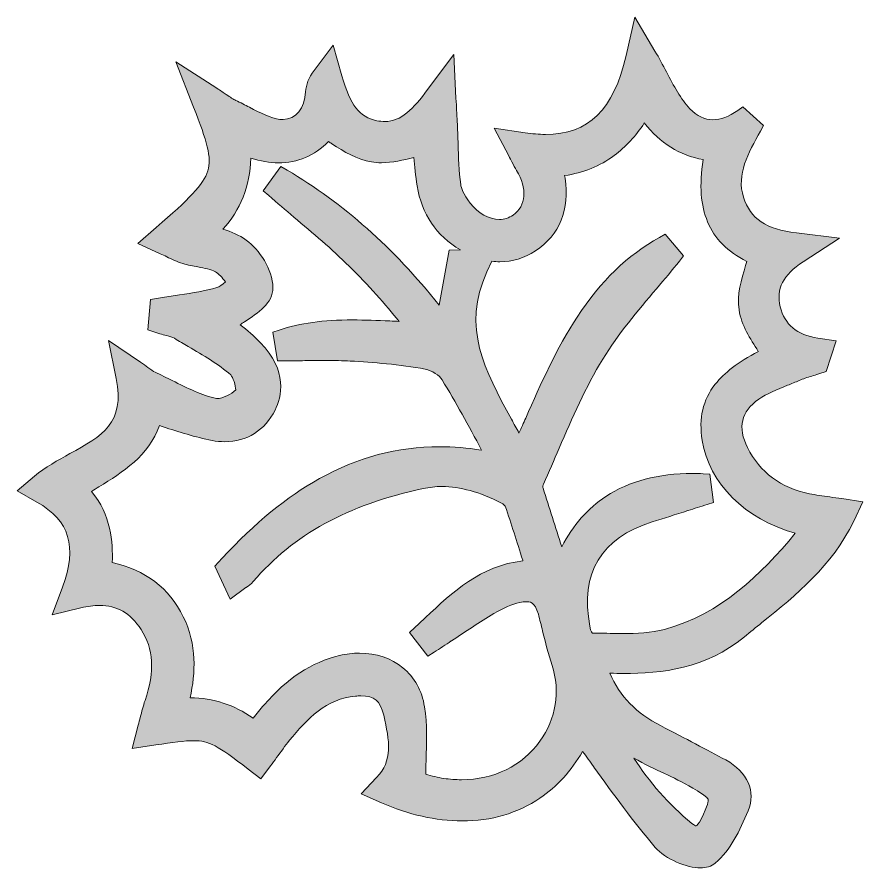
# Model space of a CAD drawing. Header units: inches. Extents: x 792 to 7891, y -1159 to 2748.
# Drawn here: x 3763 to 4837, y -1140 to -60 of the extents above; entities that cross this region are included whole.
import ezdxf

# ---------------------------------------------------------------- set-up
doc = ezdxf.new("R2010")
doc.units = ezdxf.units.IN
doc.header["$MEASUREMENT"] = 0
doc.layers.add('Layer 1', color=7, linetype='Continuous')

# ---------------------------------------------------------------- blocks, each defined once
blk = doc.blocks.new('block 7')
at = {"layer": 'Layer 1', "lineweight": 0}
for points, knots in [([(4809.8, -671.3), (4804.4, -670.5), (4799.5, -669.8), (4794.6, -669.1), (4785.1, -667.8), (4776.8, -666.7), (4768.8, -665), (4732.4, -657.7), (4705.9, -638), (4690.1, -606.5), (4677.2, -580.8), (4681.9, -560.7), (4704.4, -545.1), (4714.8, -537.9), (4727.5, -532.8), (4741, -527.3), (4745.8, -525.4), (4750.9, -523.3), (4755.8, -521.2), (4760.6, -519.1), (4766, -517.5), (4771.7, -515.7), (4774.5, -514.9), (4777.4, -514), (4780.4, -513), (4780.4, -513), (4790, -509.9), (4790, -509.9), (4790, -509.9), (4802.7, -471.1), (4802.7, -471.1), (4802.7, -471.1), (4779.5, -467.5), (4779.5, -467.5), (4752.4, -463.2), (4737.3, -450.5), (4731.7, -427.6), (4726.2, -404.9), (4735.2, -387.3), (4760.8, -370.6), (4760.8, -370.6), (4806.8, -340.5), (4806.8, -340.5), (4806.8, -340.5), (4752.2, -334), (4752.2, -334), (4713.8, -329.5), (4693.7, -315.9), (4685, -288.6), (4675.8, -259.5), (4690.8, -232.9), (4706.6, -204.6), (4706.6, -204.6), (4710.5, -197.7), (4710.5, -197.7), (4710.5, -197.7), (4684.2, -173.9), (4684.2, -173.9), (4684.2, -173.9), (4677.7, -178.5), (4677.7, -178.5), (4666.6, -186.2), (4656.1, -190.2), (4646.2, -190.2), (4635.5, -190.2), (4625.9, -185.6), (4616.9, -176.2), (4605.3, -163.9), (4596.5, -147.2), (4587.2, -129.5), (4582.6, -120.8), (4577.9, -111.9), (4572.6, -103), (4572.6, -103), (4547.1, -59.8), (4547.1, -59.8), (4547.1, -59.8), (4535.9, -108.7), (4535.9, -108.7), (4520.1, -177.9), (4488.5, -208.8), (4433.5, -208.8), (4425.4, -208.8), (4416.8, -208.1), (4407.7, -206.8), (4407.7, -206.8), (4368.6, -200.9), (4368.6, -200.9), (4368.6, -200.9), (4387, -235.9), (4387, -235.9), (4388.6, -238.9), (4389.9, -241.4), (4391.1, -243.7), (4393.3, -248), (4394.9, -251.2), (4396.9, -254.5), (4410.9, -277.9), (4409.3, -299.2), (4392.5, -311.3), (4387.5, -314.9), (4381.5, -316.8), (4375.1, -316.8), (4361.9, -316.8), (4348.1, -309), (4338.2, -296), (4329.1, -284.2), (4326.5, -276.7), (4326, -272.6), (4323.7, -255.7), (4323.2, -237.9), (4322.7, -220.6), (4322.5, -213.1), (4322.3, -205.3), (4321.9, -197.6), (4321.6, -191.8), (4321.3, -186.1), (4320.9, -178.3), (4320.6, -173.9), (4320.4, -168.9), (4320, -162.8), (4320, -162.8), (4317.1, -107.2), (4317.1, -107.2), (4317.1, -107.2), (4284, -152), (4284, -152), (4266, -176.3), (4250, -192.5), (4229.9, -192.5), (4226.6, -192.5), (4223.2, -192.1), (4219.5, -191.4), (4197.2, -186.6), (4186, -172.2), (4175.3, -134.3), (4175.3, -134.3), (4164.3, -95.5), (4164.3, -95.5), (4164.3, -95.5), (4140, -127.8), (4140, -127.8), (4133.1, -137.1), (4129.6, -145.6), (4129.2, -154.6), (4128.3, -175.7), (4116.8, -189.9), (4100.5, -189.9), (4099.3, -189.9), (4097.9, -189.8), (4096.6, -189.7), (4084.6, -188.2), (4071.7, -181.5), (4058.1, -174.4), (4052.4, -171.5), (4046.5, -168.4), (4040.5, -165.7), (4037.3, -164.2), (4033.5, -161.7), (4028.4, -158.2), (4025, -155.9), (4021.2, -153.3), (4016.5, -150.2), (4016.5, -150.2), (3964.5, -116.8), (3964.5, -116.8), (3964.5, -116.8), (3987, -174.3), (3987, -174.3), (4004, -217.5), (4010.2, -238.3), (4005.1, -255.1), (3999.8, -272.6), (3980.6, -291.4), (3939.6, -326.9), (3939.6, -326.9), (3916, -347.4), (3916, -347.4), (3916, -347.4), (3944.4, -360.3), (3944.4, -360.3), (3947.3, -361.5), (3950.1, -362.9), (3952.8, -364.2), (3959.2, -367.4), (3965.8, -370.6), (3973.3, -372.8), (3979.8, -374.8), (3986.3, -376), (3992.5, -377.1), (4001.1, -378.7), (4009.2, -380.2), (4014.6, -383.3), (4018.9, -385.7), (4023.1, -390.6), (4027.6, -396.1), (4023.5, -399.5), (4019.6, -402.4), (4016.4, -403.3), (4001.6, -407.8), (3985.8, -410), (3969.1, -412.5), (3962.1, -413.5), (3954.8, -414.5), (3947.5, -415.8), (3947.5, -415.8), (3932.3, -418.4), (3932.3, -418.4), (3932.3, -418.4), (3928.9, -456.9), (3928.9, -456.9), (3928.9, -456.9), (3944, -461.9), (3944, -461.9), (3946.9, -462.8), (3949.7, -463.6), (3952.5, -464.3), (3956.4, -465.4), (3960.5, -466.4), (3962.7, -467.7), (3968.5, -471.3), (3974.4, -474.7), (3980.2, -478.1), (3999.1, -489.1), (4018.7, -500.5), (4034.2, -514.3), (4036.9, -516.8), (4040.4, -528), (4040.5, -533.1), (4035.1, -538.6), (4023.5, -544.3), (4016.9, -544.3), (4016.5, -544.3), (4016.2, -544.3), (4016.2, -544.3), (3997.5, -540.1), (3979.2, -531), (3959.8, -521.3), (3952.8, -517.8), (3945.5, -514.2), (3938.1, -510.8), (3935.7, -509.7), (3932.7, -507.5), (3928.7, -504.6), (3926.1, -502.6), (3923.1, -500.5), (3919.5, -498.1), (3919.5, -498.1), (3878.9, -470.5), (3878.9, -470.5), (3878.9, -470.5), (3888.7, -518.6), (3888.7, -518.6), (3900.3, -575.5), (3870.8, -591.7), (3830, -614.1), (3814.6, -622.6), (3798.7, -631.3), (3784.9, -642.9), (3784.9, -642.9), (3762.9, -661.5), (3762.9, -661.5), (3762.9, -661.5), (3788, -675.7), (3788, -675.7), (3829.7, -699.1), (3839.7, -732.3), (3820.6, -783.5), (3820.6, -783.5), (3807.5, -818.7), (3807.5, -818.7), (3807.5, -818.7), (3844, -809.9), (3844, -809.9), (3852.5, -807.9), (3860.4, -806.9), (3867.6, -806.9), (3889.9, -806.9), (3906.7, -816.6), (3920.3, -837.3), (3936.4, -861.8), (3938, -890.5), (3925.3, -927.6), (3922.9, -934.7), (3921.2, -941.6), (3919.3, -949), (3918.5, -952.2), (3917.7, -955.6), (3916.8, -959), (3916.8, -959), (3908.9, -988.5), (3908.9, -988.5), (3908.9, -988.5), (3939.1, -984), (3939.1, -984), (3960.6, -980.7), (3975.6, -978.6), (3987.1, -978.6), (4007, -978.6), (4016.6, -984.5), (4056.4, -1014.7), (4056.4, -1014.7), (4072.4, -1026.9), (4072.4, -1026.9), (4072.4, -1026.9), (4084.5, -1010.7), (4084.5, -1010.7), (4087.2, -1007.2), (4089.8, -1003.6), (4092.3, -1000), (4097.7, -992.7), (4103.2, -985.1), (4108.9, -978.1), (4130.9, -951.3), (4155.5, -924.9), (4192.6, -922), (4194.9, -921.8), (4197, -921.7), (4199.1, -921.7), (4217.1, -921.7), (4223.9, -927.5), (4228.3, -946.4), (4235.9, -979.2), (4239.8, -1004.1), (4219.3, -1025.3), (4219.3, -1025.3), (4199.5, -1045.9), (4199.5, -1045.9), (4199.5, -1045.9), (4225.5, -1057.5), (4225.5, -1057.5), (4259.3, -1072.5), (4294.7, -1080.5), (4327.8, -1080.5), (4365.1, -1080.5), (4398.3, -1070.7), (4426.6, -1051.5), (4448.2, -1036.9), (4466.4, -1017), (4480.8, -992.2), (4485.6, -998.8), (4490.4, -1005.5), (4495.1, -1012), (4495.1, -1012), (4495.2, -1012.2), (4495.2, -1012.2), (4519.7, -1046.2), (4545, -1081.4), (4572.9, -1114.1), (4585.6, -1129), (4613.7, -1140.2), (4630.2, -1140.2), (4637.8, -1140.2), (4644.2, -1138.1), (4649.1, -1134), (4668.8, -1117.4), (4680.1, -1093.1), (4690.9, -1067.5), (4701.2, -1043.1), (4690.3, -1018.4), (4662.4, -1003.1), (4638.5, -990.1), (4612.2, -976.2), (4579.6, -959.5), (4549.2, -943.9), (4528, -922.1), (4515.3, -893), (4521.5, -893.1), (4527.1, -893.2), (4532.5, -893.2), (4580.7, -893.2), (4636.8, -887.7), (4686.1, -846.7), (4693.4, -840.7), (4701, -834.6), (4708.3, -828.7), (4752, -793.4), (4797.3, -756.9), (4824.9, -699.8), (4824.9, -699.8), (4836.6, -675.3), (4836.6, -675.3), (4836.6, -675.3), (4809.8, -671.3), (4809.8, -671.3)], [0, 0, 0, 0, 1, 1, 1, 2, 2, 2, 3, 3, 3, 4, 4, 4, 5, 5, 5, 6, 6, 6, 7, 7, 7, 8, 8, 8, 9, 9, 9, 10, 10, 10, 11, 11, 11, 12, 12, 12, 13, 13, 13, 14, 14, 14, 15, 15, 15, 16, 16, 16, 17, 17, 17, 18, 18, 18, 19, 19, 19, 20, 20, 20, 21, 21, 21, 22, 22, 22, 23, 23, 23, 24, 24, 24, 25, 25, 25, 26, 26, 26, 27, 27, 27, 28, 28, 28, 29, 29, 29, 30, 30, 30, 31, 31, 31, 32, 32, 32, 33, 33, 33, 34, 34, 34, 35, 35, 35, 36, 36, 36, 37, 37, 37, 38, 38, 38, 39, 39, 39, 40, 40, 40, 41, 41, 41, 42, 42, 42, 43, 43, 43, 44, 44, 44, 45, 45, 45, 46, 46, 46, 47, 47, 47, 48, 48, 48, 49, 49, 49, 50, 50, 50, 51, 51, 51, 52, 52, 52, 53, 53, 53, 54, 54, 54, 55, 55, 55, 56, 56, 56, 57, 57, 57, 58, 58, 58, 59, 59, 59, 60, 60, 60, 61, 61, 61, 62, 62, 62, 63, 63, 63, 64, 64, 64, 65, 65, 65, 66, 66, 66, 67, 67, 67, 68, 68, 68, 69, 69, 69, 70, 70, 70, 71, 71, 71, 72, 72, 72, 73, 73, 73, 74, 74, 74, 75, 75, 75, 76, 76, 76, 77, 77, 77, 78, 78, 78, 79, 79, 79, 80, 80, 80, 81, 81, 81, 82, 82, 82, 83, 83, 83, 84, 84, 84, 85, 85, 85, 86, 86, 86, 87, 87, 87, 88, 88, 88, 89, 89, 89, 90, 90, 90, 91, 91, 91, 92, 92, 92, 93, 93, 93, 94, 94, 94, 95, 95, 95, 96, 96, 96, 97, 97, 97, 98, 98, 98, 99, 99, 99, 100, 100, 100, 101, 101, 101, 102, 102, 102, 103, 103, 103, 104, 104, 104, 105, 105, 105, 106, 106, 106, 107, 107, 107, 108, 108, 108, 109, 109, 109, 110, 110, 110, 111, 111, 111, 112, 112, 112, 113, 113, 113, 114, 114, 114, 115, 115, 115, 116, 116, 116, 117, 117, 117, 118, 118, 118, 119, 119, 119, 120, 120, 120, 121, 121, 121, 122, 122, 122, 123, 123, 123, 124, 124, 124, 125, 125, 125, 126, 126, 126, 127, 127, 127, 128, 128, 128, 128]), ([(4498.8, -842.2), (4497.5, -842.2), (4496.3, -842.2), (4495.1, -842.2), (4495.1, -842.2), (4495, -842.2), (4495, -842.2), (4493.4, -842.2), (4493.1, -842), (4493, -842), (4493, -842), (4491.2, -840.6), (4489.9, -833.3), (4477.5, -765.6), (4504.2, -721), (4569.2, -700.9), (4584, -696.3), (4598.8, -691.5), (4614.5, -686.5), (4614.5, -686.5), (4614.7, -686.4), (4614.7, -686.4), (4622.5, -683.9), (4630.5, -681.4), (4639, -678.6), (4639, -678.6), (4647, -676.1), (4647, -676.1), (4647, -676.1), (4642.2, -640), (4642.2, -640), (4642.2, -640), (4633.8, -639.6), (4633.8, -639.6), (4629.3, -639.4), (4624.8, -639.3), (4620.5, -639.3), (4576.7, -639.3), (4539.7, -649.1), (4510.4, -668.4), (4487.4, -683.6), (4468.7, -705), (4454.4, -732.3), (4446.4, -707.7), (4438.3, -682.7), (4430.6, -658.1), (4430.2, -657), (4430.4, -654), (4431, -652.7), (4437.9, -637.7), (4444.5, -622.3), (4451, -607.4), (4467.6, -569), (4484.8, -529.4), (4506.4, -494.1), (4526, -462), (4550.7, -432.9), (4574.6, -404.7), (4584.9, -392.6), (4594.6, -381.1), (4603.7, -369.7), (4603.7, -369.7), (4608.8, -363.2), (4608.8, -363.2), (4608.8, -363.2), (4585.6, -335.7), (4585.6, -335.7), (4585.6, -335.7), (4578.4, -339.7), (4578.4, -339.7), (4537.7, -362.2), (4503.5, -395.2), (4473.8, -440.7), (4448, -480.2), (4427.9, -525.3), (4408.5, -569), (4405.7, -575.2), (4402.9, -581.6), (4400, -588), (4396.8, -582.1), (4393.6, -576.2), (4390.4, -570.4), (4356.4, -508), (4327, -454.2), (4359.4, -383.3), (4359.4, -383.3), (4365.6, -369.9), (4365.6, -369.9), (4369, -370.3), (4372.5, -370.6), (4375.9, -370.6), (4391.7, -370.6), (4406.9, -365.9), (4420.9, -356.7), (4436.3, -346.6), (4447.3, -333.5), (4453.7, -317.7), (4460, -302.1), (4461.6, -284.2), (4458.5, -264.6), (4458.3, -263.4), (4458.1, -262.2), (4457.9, -261.1), (4481.6, -257.6), (4502.8, -249.1), (4521, -235.5), (4535.6, -224.7), (4548.1, -211.2), (4559.1, -194.3), (4579, -219.7), (4603.9, -235.3), (4633.6, -240.9), (4628.8, -273.7), (4630.7, -298.9), (4639.4, -319.7), (4648.3, -341.1), (4664.7, -357.7), (4689.2, -370.2), (4688.7, -371.9), (4688.2, -373.5), (4687.7, -375.1), (4682.2, -393.3), (4676.4, -412.1), (4679.4, -431.7), (4682.5, -451.6), (4693.3, -468.2), (4703.8, -484.3), (4703.8, -484.4), (4703.8, -484.4), (4703.9, -484.4), (4677.9, -498.3), (4660.8, -511.4), (4649.1, -526), (4633.3, -546.1), (4628, -568.8), (4632.6, -597.4), (4641.4, -652.4), (4687, -697.4), (4750.7, -715.2), (4706.8, -768.2), (4655.8, -817.9), (4584.7, -837.3), (4567.9, -841.8), (4548.8, -842.5), (4532.4, -842.5), (4526.8, -842.5), (4521.2, -842.4), (4515.7, -842.3), (4510.2, -842.2), (4504.4, -842.2), (4498.8, -842.2)], [0, 0, 0, 0, 1, 1, 1, 2, 2, 2, 3, 3, 3, 4, 4, 4, 5, 5, 5, 6, 6, 6, 7, 7, 7, 8, 8, 8, 9, 9, 9, 10, 10, 10, 11, 11, 11, 12, 12, 12, 13, 13, 13, 14, 14, 14, 15, 15, 15, 16, 16, 16, 17, 17, 17, 18, 18, 18, 19, 19, 19, 20, 20, 20, 21, 21, 21, 22, 22, 22, 23, 23, 23, 24, 24, 24, 25, 25, 25, 26, 26, 26, 27, 27, 27, 28, 28, 28, 29, 29, 29, 30, 30, 30, 31, 31, 31, 32, 32, 32, 33, 33, 33, 34, 34, 34, 35, 35, 35, 36, 36, 36, 37, 37, 37, 38, 38, 38, 39, 39, 39, 40, 40, 40, 41, 41, 41, 42, 42, 42, 43, 43, 43, 44, 44, 44, 45, 45, 45, 46, 46, 46, 47, 47, 47, 48, 48, 48, 49, 49, 49, 50, 50, 50, 50]), ([(4304.7, -1026.5), (4297, -1025.3), (4289, -1023.3), (4281.6, -1021.3), (4281.7, -1015.6), (4281.9, -1010.1), (4282.1, -1004.6), (4282.9, -980.8), (4283.7, -958.3), (4280.1, -935.5), (4276.9, -915.3), (4267.4, -898.2), (4252.6, -886), (4237.8, -873.9), (4218.9, -867.5), (4197.7, -867.5), (4189.4, -867.5), (4180.8, -868.5), (4172.3, -870.5), (4136.7, -879), (4105.3, -899.5), (4076.4, -933.1), (4071.6, -938.6), (4067.1, -944.2), (4062.5, -950), (4038.5, -933), (4012.3, -924.5), (3982.7, -924), (3989.2, -892.6), (3991.5, -856.9), (3973.9, -821.2), (3955.7, -784.5), (3926.2, -762), (3883.7, -752.5), (3884.9, -726.3), (3881.9, -692.1), (3857.5, -662.1), (3860.6, -660.2), (3863.7, -658.2), (3866.8, -656.3), (3896.7, -637.8), (3930.2, -617), (3943.7, -578.5), (3945.2, -579), (3946.7, -579.5), (3948.2, -580), (3968.2, -586.5), (3988.9, -593.2), (4010.4, -597.4), (4015.9, -598.5), (4021.3, -599), (4026.6, -599), (4026.6, -599), (4026.6, -599), (4026.6, -599), (4054.4, -599), (4077.7, -584.4), (4090.4, -558.9), (4098.6, -542.3), (4107.1, -509.2), (4071.6, -473.1), (4063.6, -464.9), (4055.1, -457.6), (4046.2, -450.4), (4047.9, -449.3), (4049.7, -448.1), (4051.7, -446.8), (4068.6, -435.7), (4087.9, -423.1), (4087.7, -403.5), (4087.6, -380.1), (4070.1, -354.9), (4053.9, -343.1), (4044.7, -336.5), (4034.8, -332.5), (4024.3, -329.3), (4046.4, -305), (4058.3, -274.8), (4059.6, -239), (4071.8, -242.9), (4083.6, -244.9), (4094.6, -244.9), (4119, -244.9), (4140.3, -235.8), (4158.2, -217.9), (4159.7, -218.9), (4161.1, -219.8), (4162.6, -220.8), (4178, -230.6), (4194, -240.8), (4212.9, -243.8), (4216.8, -244.4), (4221, -244.8), (4225.3, -244.8), (4239.4, -244.8), (4253.1, -241.4), (4266.4, -238), (4267.4, -249.1), (4268.7, -261.7), (4270.7, -274.1), (4276.5, -309.9), (4295, -337.3), (4325.6, -355.4), (4325.6, -355.4), (4311.3, -355.8), (4311.3, -355.8), (4311.3, -355.8), (4298.6, -425.5), (4298.6, -425.5), (4240.5, -352.5), (4177.2, -296.4), (4105.7, -254.2), (4105.7, -254.2), (4097.8, -249.5), (4097.8, -249.5), (4097.8, -249.5), (4075.5, -280.5), (4075.5, -280.5), (4075.5, -280.5), (4082.4, -286.5), (4082.4, -286.5), (4093, -295.7), (4103.8, -304.9), (4114.4, -313.8), (4138, -333.8), (4162.4, -354.5), (4184.6, -376.2), (4208.7, -399.8), (4230.8, -425.4), (4248, -446.3), (4243.9, -446.1), (4239.9, -445.9), (4235.9, -445.7), (4220.4, -445.1), (4204.4, -444.4), (4188.6, -444.4), (4151.3, -444.4), (4122.6, -448.4), (4095.6, -457.3), (4095.6, -457.3), (4087.5, -460), (4087.5, -460), (4087.5, -460), (4093.4, -496.3), (4093.4, -496.3), (4093.4, -496.3), (4101.9, -496.3), (4101.9, -496.3), (4110.7, -496.3), (4119.6, -496.2), (4128.3, -496.1), (4136.7, -495.9), (4145.5, -495.8), (4154.1, -495.8), (4166.3, -495.8), (4176.4, -496.1), (4185.8, -496.6), (4214.6, -498.3), (4248.5, -500.8), (4280.9, -506.8), (4289.4, -508.4), (4299.3, -515.3), (4302.4, -520.4), (4319.9, -548.9), (4335.8, -578.4), (4352.6, -609.7), (4334.5, -606.8), (4316.6, -605.4), (4299.4, -605.4), (4245.5, -605.4), (4195.6, -618.6), (4146.8, -645.8), (4105.4, -668.8), (4064.9, -701.9), (4023.2, -747), (4023.2, -747), (4014.1, -756.9), (4014.1, -756.9), (4014.1, -756.9), (4033.5, -798.9), (4033.5, -798.9), (4033.5, -798.9), (4053.2, -784.3), (4053.2, -784.3), (4053.5, -784), (4053.9, -783.8), (4054.3, -783.5), (4056.5, -782.1), (4059.8, -780), (4062.8, -776.5), (4113.6, -716.9), (4182, -679.4), (4278.2, -658.5), (4286.1, -656.8), (4294.2, -655.9), (4302.3, -655.9), (4325.3, -655.9), (4349.9, -662.8), (4377.8, -677), (4379.9, -678.1), (4381.9, -680), (4382.5, -680.9), (4390.3, -703.2), (4397.3, -725.7), (4404.8, -749.6), (4404.8, -749.6), (4405, -750.3), (4405, -750.3), (4351.1, -756.4), (4315.7, -789.9), (4281.3, -822.3), (4276.9, -826.4), (4272.3, -830.8), (4267.8, -834.9), (4267.8, -834.9), (4261, -841.1), (4261, -841.1), (4261, -841.1), (4284.5, -871.4), (4284.5, -871.4), (4284.5, -871.4), (4292.2, -866.4), (4292.2, -866.4), (4299.6, -861.6), (4307, -856.7), (4314.1, -852), (4314.1, -852), (4314.4, -851.8), (4314.4, -851.8), (4332, -840.2), (4350.1, -828.2), (4368.2, -817.3), (4380.1, -810.1), (4391.2, -805.3), (4401.1, -803), (4404, -802.4), (4406.6, -802.1), (4408.8, -802.1), (4413.1, -802.1), (4420.3, -802.1), (4424.6, -818), (4426.4, -825), (4428.2, -832.2), (4429.9, -839.2), (4433.5, -853.6), (4437.1, -868.5), (4442, -883.1), (4452.7, -915.8), (4447.1, -950.9), (4426.6, -979.3), (4404.1, -1010.4), (4367.8, -1028.2), (4327, -1028.2), (4319.7, -1028.2), (4312.2, -1027.6), (4304.7, -1026.5)], [0, 0, 0, 0, 1, 1, 1, 2, 2, 2, 3, 3, 3, 4, 4, 4, 5, 5, 5, 6, 6, 6, 7, 7, 7, 8, 8, 8, 9, 9, 9, 10, 10, 10, 11, 11, 11, 12, 12, 12, 13, 13, 13, 14, 14, 14, 15, 15, 15, 16, 16, 16, 17, 17, 17, 18, 18, 18, 19, 19, 19, 20, 20, 20, 21, 21, 21, 22, 22, 22, 23, 23, 23, 24, 24, 24, 25, 25, 25, 26, 26, 26, 27, 27, 27, 28, 28, 28, 29, 29, 29, 30, 30, 30, 31, 31, 31, 32, 32, 32, 33, 33, 33, 34, 34, 34, 35, 35, 35, 36, 36, 36, 37, 37, 37, 38, 38, 38, 39, 39, 39, 40, 40, 40, 41, 41, 41, 42, 42, 42, 43, 43, 43, 44, 44, 44, 45, 45, 45, 46, 46, 46, 47, 47, 47, 48, 48, 48, 49, 49, 49, 50, 50, 50, 51, 51, 51, 52, 52, 52, 53, 53, 53, 54, 54, 54, 55, 55, 55, 56, 56, 56, 57, 57, 57, 58, 58, 58, 59, 59, 59, 60, 60, 60, 61, 61, 61, 62, 62, 62, 63, 63, 63, 64, 64, 64, 65, 65, 65, 66, 66, 66, 67, 67, 67, 68, 68, 68, 69, 69, 69, 70, 70, 70, 71, 71, 71, 72, 72, 72, 73, 73, 73, 74, 74, 74, 75, 75, 75, 76, 76, 76, 77, 77, 77, 78, 78, 78, 79, 79, 79, 80, 80, 80, 81, 81, 81, 82, 82, 82, 83, 83, 83, 84, 84, 84, 85, 85, 85, 85]), ([(4640.2, -1053.4), (4640.5, -1054.8), (4640.4, -1059.9), (4631.1, -1078.3), (4628.1, -1084.1), (4625.7, -1086.3), (4624.8, -1086.9), (4624, -1086.7), (4622.2, -1085.9), (4619.4, -1083.6), (4589.8, -1059), (4565.1, -1031.2), (4545.9, -1000.6), (4559.2, -1008.3), (4572.4, -1014.7), (4584.6, -1020.2), (4595.5, -1025.2), (4607.3, -1031.3), (4620.7, -1038.8), (4637.7, -1048.5), (4639.9, -1052.4), (4640.2, -1053.4)], [0, 0, 0, 0, 1, 1, 1, 2, 2, 2, 3, 3, 3, 4, 4, 4, 5, 5, 5, 6, 6, 6, 7, 7, 7, 7])]:
    blk.add_open_spline(points, degree=3, knots=knots, dxfattribs=at)

msp = doc.modelspace()

# ---------------------------------------------------------------- hatches: boundary and pattern name
at = {"layer": 'Layer 1', "true_color": 0xffde17}
h = msp.add_hatch(color=40, dxfattribs=at)
h.dxf.hatch_style = 2
edge = h.paths.add_edge_path()
edge.add_spline(control_points=[(4809.8, -671.3), (4804.4, -670.5), (4799.5, -669.8), (4794.6, -669.1), (4785.1, -667.8), (4776.8, -666.7), (4768.8, -665), (4732.4, -657.7), (4705.9, -638), (4690.1, -606.5), (4677.2, -580.8), (4681.9, -560.7), (4704.4, -545.1), (4714.8, -537.9), (4727.5, -532.8), (4741, -527.3), (4745.8, -525.4), (4750.9, -523.3), (4755.8, -521.2), (4760.6, -519.1), (4766, -517.5), (4771.7, -515.7), (4774.5, -514.9), (4777.4, -514), (4780.4, -513), (4780.4, -513), (4790, -509.9), (4790, -509.9), (4790, -509.9), (4802.7, -471.1), (4802.7, -471.1), (4802.7, -471.1), (4779.5, -467.5), (4779.5, -467.5), (4752.4, -463.2), (4737.3, -450.5), (4731.7, -427.6), (4726.2, -404.9), (4735.2, -387.3), (4760.8, -370.6), (4760.8, -370.6), (4806.8, -340.5), (4806.8, -340.5), (4806.8, -340.5), (4752.2, -334), (4752.2, -334), (4713.8, -329.5), (4693.7, -315.9), (4685, -288.6), (4675.8, -259.5), (4690.8, -232.9), (4706.6, -204.6), (4706.6, -204.6), (4710.5, -197.7), (4710.5, -197.7), (4710.5, -197.7), (4684.2, -173.9), (4684.2, -173.9), (4684.2, -173.9), (4677.7, -178.5), (4677.7, -178.5), (4666.6, -186.2), (4656.1, -190.2), (4646.2, -190.2), (4635.5, -190.2), (4625.9, -185.6), (4616.9, -176.2), (4605.3, -163.9), (4596.5, -147.2), (4587.2, -129.5), (4582.6, -120.8), (4577.9, -111.9), (4572.6, -103), (4572.6, -103), (4547.1, -59.8), (4547.1, -59.8), (4547.1, -59.8), (4535.9, -108.7), (4535.9, -108.7), (4520.1, -177.9), (4488.5, -208.8), (4433.5, -208.8), (4425.4, -208.8), (4416.8, -208.1), (4407.7, -206.8), (4407.7, -206.8), (4368.6, -200.9), (4368.6, -200.9), (4368.6, -200.9), (4387, -235.9), (4387, -235.9), (4388.6, -238.9), (4389.9, -241.4), (4391.1, -243.7), (4393.3, -248), (4394.9, -251.2), (4396.9, -254.5), (4410.9, -277.9), (4409.3, -299.2), (4392.5, -311.3), (4387.5, -314.9), (4381.5, -316.8), (4375.1, -316.8), (4361.9, -316.8), (4348.1, -309), (4338.2, -296), (4329.1, -284.2), (4326.5, -276.7), (4326, -272.6), (4323.7, -255.7), (4323.2, -237.9), (4322.7, -220.6), (4322.5, -213.1), (4322.3, -205.3), (4321.9, -197.6), (4321.6, -191.8), (4321.3, -186.1), (4320.9, -178.3), (4320.6, -173.9), (4320.4, -168.9), (4320, -162.8), (4320, -162.8), (4317.1, -107.2), (4317.1, -107.2), (4317.1, -107.2), (4284, -152), (4284, -152), (4266, -176.3), (4250, -192.5), (4229.9, -192.5), (4226.6, -192.5), (4223.2, -192.1), (4219.5, -191.4), (4197.2, -186.6), (4186, -172.2), (4175.3, -134.3), (4175.3, -134.3), (4164.3, -95.5), (4164.3, -95.5), (4164.3, -95.5), (4140, -127.8), (4140, -127.8), (4133.1, -137.1), (4129.6, -145.6), (4129.2, -154.6), (4128.3, -175.7), (4116.8, -189.9), (4100.5, -189.9), (4099.3, -189.9), (4097.9, -189.8), (4096.6, -189.7), (4084.6, -188.2), (4071.7, -181.5), (4058.1, -174.4), (4052.4, -171.5), (4046.5, -168.4), (4040.5, -165.7), (4037.3, -164.2), (4033.5, -161.7), (4028.4, -158.2), (4025, -155.9), (4021.2, -153.3), (4016.5, -150.2), (4016.5, -150.2), (3964.5, -116.8), (3964.5, -116.8), (3964.5, -116.8), (3987, -174.3), (3987, -174.3), (4004, -217.5), (4010.2, -238.3), (4005.1, -255.1), (3999.8, -272.6), (3980.6, -291.4), (3939.6, -326.9), (3939.6, -326.9), (3916, -347.4), (3916, -347.4), (3916, -347.4), (3944.4, -360.3), (3944.4, -360.3), (3947.3, -361.5), (3950.1, -362.9), (3952.8, -364.2), (3959.2, -367.4), (3965.8, -370.6), (3973.3, -372.8), (3979.8, -374.8), (3986.3, -376), (3992.5, -377.1), (4001.1, -378.7), (4009.2, -380.2), (4014.6, -383.3), (4018.9, -385.7), (4023.1, -390.6), (4027.6, -396.1), (4023.5, -399.5), (4019.6, -402.4), (4016.4, -403.3), (4001.6, -407.8), (3985.8, -410), (3969.1, -412.5), (3962.1, -413.5), (3954.8, -414.5), (3947.5, -415.8), (3947.5, -415.8), (3932.3, -418.4), (3932.3, -418.4), (3932.3, -418.4), (3928.9, -456.9), (3928.9, -456.9), (3928.9, -456.9), (3944, -461.9), (3944, -461.9), (3946.9, -462.8), (3949.7, -463.6), (3952.5, -464.3), (3956.4, -465.4), (3960.5, -466.4), (3962.7, -467.7), (3968.5, -471.3), (3974.4, -474.7), (3980.2, -478.1), (3999.1, -489.1), (4018.7, -500.5), (4034.2, -514.3), (4036.9, -516.8), (4040.4, -528), (4040.5, -533.1), (4035.1, -538.6), (4023.5, -544.3), (4016.9, -544.3), (4016.5, -544.3), (4016.2, -544.3), (4016.2, -544.3), (3997.5, -540.1), (3979.2, -531), (3959.8, -521.3), (3952.8, -517.8), (3945.5, -514.2), (3938.1, -510.8), (3935.7, -509.7), (3932.7, -507.5), (3928.7, -504.6), (3926.1, -502.6), (3923.1, -500.5), (3919.5, -498.1), (3919.5, -498.1), (3878.9, -470.5), (3878.9, -470.5), (3878.9, -470.5), (3888.7, -518.6), (3888.7, -518.6), (3900.3, -575.5), (3870.8, -591.7), (3830, -614.1), (3814.6, -622.6), (3798.7, -631.3), (3784.9, -642.9), (3784.9, -642.9), (3762.9, -661.5), (3762.9, -661.5), (3762.9, -661.5), (3788, -675.7), (3788, -675.7), (3829.7, -699.1), (3839.7, -732.3), (3820.6, -783.5), (3820.6, -783.5), (3807.5, -818.7), (3807.5, -818.7), (3807.5, -818.7), (3844, -809.9), (3844, -809.9), (3852.5, -807.9), (3860.4, -806.9), (3867.6, -806.9), (3889.9, -806.9), (3906.7, -816.6), (3920.3, -837.3), (3936.4, -861.8), (3938, -890.5), (3925.3, -927.6), (3922.9, -934.7), (3921.2, -941.6), (3919.3, -949), (3918.5, -952.2), (3917.7, -955.6), (3916.8, -959), (3916.8, -959), (3908.9, -988.5), (3908.9, -988.5), (3908.9, -988.5), (3939.1, -984), (3939.1, -984), (3960.6, -980.7), (3975.6, -978.6), (3987.1, -978.6), (4007, -978.6), (4016.6, -984.5), (4056.4, -1014.7), (4056.4, -1014.7), (4072.4, -1026.9), (4072.4, -1026.9), (4072.4, -1026.9), (4084.5, -1010.7), (4084.5, -1010.7), (4087.2, -1007.2), (4089.8, -1003.6), (4092.3, -1000), (4097.7, -992.7), (4103.2, -985.1), (4108.9, -978.1), (4130.9, -951.3), (4155.5, -924.9), (4192.6, -922), (4194.9, -921.8), (4197, -921.7), (4199.1, -921.7), (4217.1, -921.7), (4223.9, -927.5), (4228.3, -946.4), (4235.9, -979.2), (4239.8, -1004.1), (4219.3, -1025.3), (4219.3, -1025.3), (4199.5, -1045.9), (4199.5, -1045.9), (4199.5, -1045.9), (4225.5, -1057.5), (4225.5, -1057.5), (4259.3, -1072.5), (4294.7, -1080.5), (4327.8, -1080.5), (4365.1, -1080.5), (4398.3, -1070.7), (4426.6, -1051.5), (4448.2, -1036.9), (4466.4, -1017), (4480.8, -992.2), (4485.6, -998.8), (4490.4, -1005.5), (4495.1, -1012), (4495.1, -1012), (4495.2, -1012.2), (4495.2, -1012.2), (4519.7, -1046.2), (4545, -1081.4), (4572.9, -1114.1), (4585.6, -1129), (4613.7, -1140.2), (4630.2, -1140.2), (4637.8, -1140.2), (4644.2, -1138.1), (4649.1, -1134), (4668.8, -1117.4), (4680.1, -1093.1), (4690.9, -1067.5), (4701.2, -1043.1), (4690.3, -1018.4), (4662.4, -1003.1), (4638.5, -990.1), (4612.2, -976.2), (4579.6, -959.5), (4549.2, -943.9), (4528, -922.1), (4515.3, -893), (4521.5, -893.1), (4527.1, -893.2), (4532.5, -893.2), (4580.7, -893.2), (4636.8, -887.7), (4686.1, -846.7), (4693.4, -840.7), (4701, -834.6), (4708.3, -828.7), (4752, -793.4), (4797.3, -756.9), (4824.9, -699.8), (4824.9, -699.8), (4836.6, -675.3), (4836.6, -675.3), (4836.6, -675.3), (4809.8, -671.3), (4809.8, -671.3)], knot_values=[0, 0, 0, 0, 1, 1, 1, 2, 2, 2, 3, 3, 3, 4, 4, 4, 5, 5, 5, 6, 6, 6, 7, 7, 7, 8, 8, 8, 9, 9, 9, 10, 10, 10, 11, 11, 11, 12, 12, 12, 13, 13, 13, 14, 14, 14, 15, 15, 15, 16, 16, 16, 17, 17, 17, 18, 18, 18, 19, 19, 19, 20, 20, 20, 21, 21, 21, 22, 22, 22, 23, 23, 23, 24, 24, 24, 25, 25, 25, 26, 26, 26, 27, 27, 27, 28, 28, 28, 29, 29, 29, 30, 30, 30, 31, 31, 31, 32, 32, 32, 33, 33, 33, 34, 34, 34, 35, 35, 35, 36, 36, 36, 37, 37, 37, 38, 38, 38, 39, 39, 39, 40, 40, 40, 41, 41, 41, 42, 42, 42, 43, 43, 43, 44, 44, 44, 45, 45, 45, 46, 46, 46, 47, 47, 47, 48, 48, 48, 49, 49, 49, 50, 50, 50, 51, 51, 51, 52, 52, 52, 53, 53, 53, 54, 54, 54, 55, 55, 55, 56, 56, 56, 57, 57, 57, 58, 58, 58, 59, 59, 59, 60, 60, 60, 61, 61, 61, 62, 62, 62, 63, 63, 63, 64, 64, 64, 65, 65, 65, 66, 66, 66, 67, 67, 67, 68, 68, 68, 69, 69, 69, 70, 70, 70, 71, 71, 71, 72, 72, 72, 73, 73, 73, 74, 74, 74, 75, 75, 75, 76, 76, 76, 77, 77, 77, 78, 78, 78, 79, 79, 79, 80, 80, 80, 81, 81, 81, 82, 82, 82, 83, 83, 83, 84, 84, 84, 85, 85, 85, 86, 86, 86, 87, 87, 87, 88, 88, 88, 89, 89, 89, 90, 90, 90, 91, 91, 91, 92, 92, 92, 93, 93, 93, 94, 94, 94, 95, 95, 95, 96, 96, 96, 97, 97, 97, 98, 98, 98, 99, 99, 99, 100, 100, 100, 101, 101, 101, 102, 102, 102, 103, 103, 103, 104, 104, 104, 105, 105, 105, 106, 106, 106, 107, 107, 107, 108, 108, 108, 109, 109, 109, 110, 110, 110, 111, 111, 111, 112, 112, 112, 113, 113, 113, 114, 114, 114, 115, 115, 115, 116, 116, 116, 117, 117, 117, 118, 118, 118, 119, 119, 119, 120, 120, 120, 121, 121, 121, 122, 122, 122, 123, 123, 123, 124, 124, 124, 125, 125, 125, 126, 126, 126, 127, 127, 127, 128, 128, 128, 128], degree=3, periodic=1)
edge = h.paths.add_edge_path()
edge.add_spline(control_points=[(4640.2, -1053.4), (4640.5, -1054.8), (4640.4, -1059.9), (4631.1, -1078.3), (4628.1, -1084.1), (4625.7, -1086.3), (4624.8, -1086.9), (4624, -1086.7), (4622.2, -1085.9), (4619.4, -1083.6), (4589.8, -1059), (4565.1, -1031.2), (4545.9, -1000.6), (4559.2, -1008.3), (4572.4, -1014.7), (4584.6, -1020.2), (4595.5, -1025.2), (4607.3, -1031.3), (4620.7, -1038.8), (4637.7, -1048.5), (4639.9, -1052.4), (4640.2, -1053.4)], knot_values=[0, 0, 0, 0, 1, 1, 1, 2, 2, 2, 3, 3, 3, 4, 4, 4, 5, 5, 5, 6, 6, 6, 7, 7, 7, 7], degree=3, periodic=1)
edge = h.paths.add_edge_path()
edge.add_spline(control_points=[(4498.8, -842.2), (4497.5, -842.2), (4496.3, -842.2), (4495.1, -842.2), (4495.1, -842.2), (4495, -842.2), (4495, -842.2), (4493.4, -842.2), (4493.1, -842), (4493, -842), (4493, -842), (4491.2, -840.6), (4489.9, -833.3), (4477.5, -765.6), (4504.2, -721), (4569.2, -700.9), (4584, -696.3), (4598.8, -691.5), (4614.5, -686.5), (4614.5, -686.5), (4614.7, -686.4), (4614.7, -686.4), (4622.5, -683.9), (4630.5, -681.4), (4639, -678.6), (4639, -678.6), (4647, -676.1), (4647, -676.1), (4647, -676.1), (4642.2, -640), (4642.2, -640), (4642.2, -640), (4633.8, -639.6), (4633.8, -639.6), (4629.3, -639.4), (4624.8, -639.3), (4620.5, -639.3), (4576.7, -639.3), (4539.7, -649.1), (4510.4, -668.4), (4487.4, -683.6), (4468.7, -705), (4454.4, -732.3), (4446.4, -707.7), (4438.3, -682.7), (4430.6, -658.1), (4430.2, -657), (4430.4, -654), (4431, -652.7), (4437.9, -637.7), (4444.5, -622.3), (4451, -607.4), (4467.6, -569), (4484.8, -529.4), (4506.4, -494.1), (4526, -462), (4550.7, -432.9), (4574.6, -404.7), (4584.9, -392.6), (4594.6, -381.1), (4603.7, -369.7), (4603.7, -369.7), (4608.8, -363.2), (4608.8, -363.2), (4608.8, -363.2), (4585.6, -335.7), (4585.6, -335.7), (4585.6, -335.7), (4578.4, -339.7), (4578.4, -339.7), (4537.7, -362.2), (4503.5, -395.2), (4473.8, -440.7), (4448, -480.2), (4427.9, -525.3), (4408.5, -569), (4405.7, -575.2), (4402.9, -581.6), (4400, -588), (4396.8, -582.1), (4393.6, -576.2), (4390.4, -570.4), (4356.4, -508), (4327, -454.2), (4359.4, -383.3), (4359.4, -383.3), (4365.6, -369.9), (4365.6, -369.9), (4369, -370.3), (4372.5, -370.6), (4375.9, -370.6), (4391.7, -370.6), (4406.9, -365.9), (4420.9, -356.7), (4436.3, -346.6), (4447.3, -333.5), (4453.7, -317.7), (4460, -302.1), (4461.6, -284.2), (4458.5, -264.6), (4458.3, -263.4), (4458.1, -262.2), (4457.9, -261.1), (4481.6, -257.6), (4502.8, -249.1), (4521, -235.5), (4535.6, -224.7), (4548.1, -211.2), (4559.1, -194.3), (4579, -219.7), (4603.9, -235.3), (4633.6, -240.9), (4628.8, -273.7), (4630.7, -298.9), (4639.4, -319.7), (4648.3, -341.1), (4664.7, -357.7), (4689.2, -370.2), (4688.7, -371.9), (4688.2, -373.5), (4687.7, -375.1), (4682.2, -393.3), (4676.4, -412.1), (4679.4, -431.7), (4682.5, -451.6), (4693.3, -468.2), (4703.8, -484.3), (4703.8, -484.4), (4703.8, -484.4), (4703.9, -484.4), (4677.9, -498.3), (4660.8, -511.4), (4649.1, -526), (4633.3, -546.1), (4628, -568.8), (4632.6, -597.4), (4641.4, -652.4), (4687, -697.4), (4750.7, -715.2), (4706.8, -768.2), (4655.8, -817.9), (4584.7, -837.3), (4567.9, -841.8), (4548.8, -842.5), (4532.4, -842.5), (4526.8, -842.5), (4521.2, -842.4), (4515.7, -842.3), (4510.2, -842.2), (4504.4, -842.2), (4498.8, -842.2)], knot_values=[0, 0, 0, 0, 1, 1, 1, 2, 2, 2, 3, 3, 3, 4, 4, 4, 5, 5, 5, 6, 6, 6, 7, 7, 7, 8, 8, 8, 9, 9, 9, 10, 10, 10, 11, 11, 11, 12, 12, 12, 13, 13, 13, 14, 14, 14, 15, 15, 15, 16, 16, 16, 17, 17, 17, 18, 18, 18, 19, 19, 19, 20, 20, 20, 21, 21, 21, 22, 22, 22, 23, 23, 23, 24, 24, 24, 25, 25, 25, 26, 26, 26, 27, 27, 27, 28, 28, 28, 29, 29, 29, 30, 30, 30, 31, 31, 31, 32, 32, 32, 33, 33, 33, 34, 34, 34, 35, 35, 35, 36, 36, 36, 37, 37, 37, 38, 38, 38, 39, 39, 39, 40, 40, 40, 41, 41, 41, 42, 42, 42, 43, 43, 43, 44, 44, 44, 45, 45, 45, 46, 46, 46, 47, 47, 47, 48, 48, 48, 49, 49, 49, 50, 50, 50, 50], degree=3, periodic=1)
edge = h.paths.add_edge_path()
edge.add_spline(control_points=[(4304.7, -1026.5), (4297, -1025.3), (4289, -1023.3), (4281.6, -1021.3), (4281.7, -1015.6), (4281.9, -1010.1), (4282.1, -1004.6), (4282.9, -980.8), (4283.7, -958.3), (4280.1, -935.5), (4276.9, -915.3), (4267.4, -898.2), (4252.6, -886), (4237.8, -873.9), (4218.9, -867.5), (4197.7, -867.5), (4189.4, -867.5), (4180.8, -868.5), (4172.3, -870.5), (4136.7, -879), (4105.3, -899.5), (4076.4, -933.1), (4071.6, -938.6), (4067.1, -944.2), (4062.5, -950), (4038.5, -933), (4012.3, -924.5), (3982.7, -924), (3989.2, -892.6), (3991.5, -856.9), (3973.9, -821.2), (3955.7, -784.5), (3926.2, -762), (3883.7, -752.5), (3884.9, -726.3), (3881.9, -692.1), (3857.5, -662.1), (3860.6, -660.2), (3863.7, -658.2), (3866.8, -656.3), (3896.7, -637.8), (3930.2, -617), (3943.7, -578.5), (3945.2, -579), (3946.7, -579.5), (3948.2, -580), (3968.2, -586.5), (3988.9, -593.2), (4010.4, -597.4), (4015.9, -598.5), (4021.3, -599), (4026.6, -599), (4026.6, -599), (4026.6, -599), (4026.6, -599), (4054.4, -599), (4077.7, -584.4), (4090.4, -558.9), (4098.6, -542.3), (4107.1, -509.2), (4071.6, -473.1), (4063.6, -464.9), (4055.1, -457.6), (4046.2, -450.4), (4047.9, -449.3), (4049.7, -448.1), (4051.7, -446.8), (4068.6, -435.7), (4087.9, -423.1), (4087.7, -403.5), (4087.6, -380.1), (4070.1, -354.9), (4053.9, -343.1), (4044.7, -336.5), (4034.8, -332.5), (4024.3, -329.3), (4046.4, -305), (4058.3, -274.8), (4059.6, -239), (4071.8, -242.9), (4083.6, -244.9), (4094.6, -244.9), (4119, -244.9), (4140.3, -235.8), (4158.2, -217.9), (4159.7, -218.9), (4161.1, -219.8), (4162.6, -220.8), (4178, -230.6), (4194, -240.8), (4212.9, -243.8), (4216.8, -244.4), (4221, -244.8), (4225.3, -244.8), (4239.4, -244.8), (4253.1, -241.4), (4266.4, -238), (4267.4, -249.1), (4268.7, -261.7), (4270.7, -274.1), (4276.5, -309.9), (4295, -337.3), (4325.6, -355.4), (4325.6, -355.4), (4311.3, -355.8), (4311.3, -355.8), (4311.3, -355.8), (4298.6, -425.5), (4298.6, -425.5), (4240.5, -352.5), (4177.2, -296.4), (4105.7, -254.2), (4105.7, -254.2), (4097.8, -249.5), (4097.8, -249.5), (4097.8, -249.5), (4075.5, -280.5), (4075.5, -280.5), (4075.5, -280.5), (4082.4, -286.5), (4082.4, -286.5), (4093, -295.7), (4103.8, -304.9), (4114.4, -313.8), (4138, -333.8), (4162.4, -354.5), (4184.6, -376.2), (4208.7, -399.8), (4230.8, -425.4), (4248, -446.3), (4243.9, -446.1), (4239.9, -445.9), (4235.9, -445.7), (4220.4, -445.1), (4204.4, -444.4), (4188.6, -444.4), (4151.3, -444.4), (4122.6, -448.4), (4095.6, -457.3), (4095.6, -457.3), (4087.5, -460), (4087.5, -460), (4087.5, -460), (4093.4, -496.3), (4093.4, -496.3), (4093.4, -496.3), (4101.9, -496.3), (4101.9, -496.3), (4110.7, -496.3), (4119.6, -496.2), (4128.3, -496.1), (4136.7, -495.9), (4145.5, -495.8), (4154.1, -495.8), (4166.3, -495.8), (4176.4, -496.1), (4185.8, -496.6), (4214.6, -498.3), (4248.5, -500.8), (4280.9, -506.8), (4289.4, -508.4), (4299.3, -515.3), (4302.4, -520.4), (4319.9, -548.9), (4335.8, -578.4), (4352.6, -609.7), (4334.5, -606.8), (4316.6, -605.4), (4299.4, -605.4), (4245.5, -605.4), (4195.6, -618.6), (4146.8, -645.8), (4105.4, -668.8), (4064.9, -701.9), (4023.2, -747), (4023.2, -747), (4014.1, -756.9), (4014.1, -756.9), (4014.1, -756.9), (4033.5, -798.9), (4033.5, -798.9), (4033.5, -798.9), (4053.2, -784.3), (4053.2, -784.3), (4053.5, -784), (4053.9, -783.8), (4054.3, -783.5), (4056.5, -782.1), (4059.8, -780), (4062.8, -776.5), (4113.6, -716.9), (4182, -679.4), (4278.2, -658.5), (4286.1, -656.8), (4294.2, -655.9), (4302.3, -655.9), (4325.3, -655.9), (4349.9, -662.8), (4377.8, -677), (4379.9, -678.1), (4381.9, -680), (4382.5, -680.9), (4390.3, -703.2), (4397.3, -725.7), (4404.8, -749.6), (4404.8, -749.6), (4405, -750.3), (4405, -750.3), (4351.1, -756.4), (4315.7, -789.9), (4281.3, -822.3), (4276.9, -826.4), (4272.3, -830.8), (4267.8, -834.9), (4267.8, -834.9), (4261, -841.1), (4261, -841.1), (4261, -841.1), (4284.5, -871.4), (4284.5, -871.4), (4284.5, -871.4), (4292.2, -866.4), (4292.2, -866.4), (4299.6, -861.6), (4307, -856.7), (4314.1, -852), (4314.1, -852), (4314.4, -851.8), (4314.4, -851.8), (4332, -840.2), (4350.1, -828.2), (4368.2, -817.3), (4380.1, -810.1), (4391.2, -805.3), (4401.1, -803), (4404, -802.4), (4406.6, -802.1), (4408.8, -802.1), (4413.1, -802.1), (4420.3, -802.1), (4424.6, -818), (4426.4, -825), (4428.2, -832.2), (4429.9, -839.2), (4433.5, -853.6), (4437.1, -868.5), (4442, -883.1), (4452.7, -915.8), (4447.1, -950.9), (4426.6, -979.3), (4404.1, -1010.4), (4367.8, -1028.2), (4327, -1028.2), (4319.7, -1028.2), (4312.2, -1027.6), (4304.7, -1026.5)], knot_values=[0, 0, 0, 0, 1, 1, 1, 2, 2, 2, 3, 3, 3, 4, 4, 4, 5, 5, 5, 6, 6, 6, 7, 7, 7, 8, 8, 8, 9, 9, 9, 10, 10, 10, 11, 11, 11, 12, 12, 12, 13, 13, 13, 14, 14, 14, 15, 15, 15, 16, 16, 16, 17, 17, 17, 18, 18, 18, 19, 19, 19, 20, 20, 20, 21, 21, 21, 22, 22, 22, 23, 23, 23, 24, 24, 24, 25, 25, 25, 26, 26, 26, 27, 27, 27, 28, 28, 28, 29, 29, 29, 30, 30, 30, 31, 31, 31, 32, 32, 32, 33, 33, 33, 34, 34, 34, 35, 35, 35, 36, 36, 36, 37, 37, 37, 38, 38, 38, 39, 39, 39, 40, 40, 40, 41, 41, 41, 42, 42, 42, 43, 43, 43, 44, 44, 44, 45, 45, 45, 46, 46, 46, 47, 47, 47, 48, 48, 48, 49, 49, 49, 50, 50, 50, 51, 51, 51, 52, 52, 52, 53, 53, 53, 54, 54, 54, 55, 55, 55, 56, 56, 56, 57, 57, 57, 58, 58, 58, 59, 59, 59, 60, 60, 60, 61, 61, 61, 62, 62, 62, 63, 63, 63, 64, 64, 64, 65, 65, 65, 66, 66, 66, 67, 67, 67, 68, 68, 68, 69, 69, 69, 70, 70, 70, 71, 71, 71, 72, 72, 72, 73, 73, 73, 74, 74, 74, 75, 75, 75, 76, 76, 76, 77, 77, 77, 78, 78, 78, 79, 79, 79, 80, 80, 80, 81, 81, 81, 82, 82, 82, 83, 83, 83, 84, 84, 84, 85, 85, 85, 85], degree=3, periodic=1)

# ---------------------------------------------------------------- block references
at = {"layer": 'Layer 1'}
msp.add_blockref('block 7', (0, 0), dxfattribs=at)

doc.saveas('drawing.dxf')
